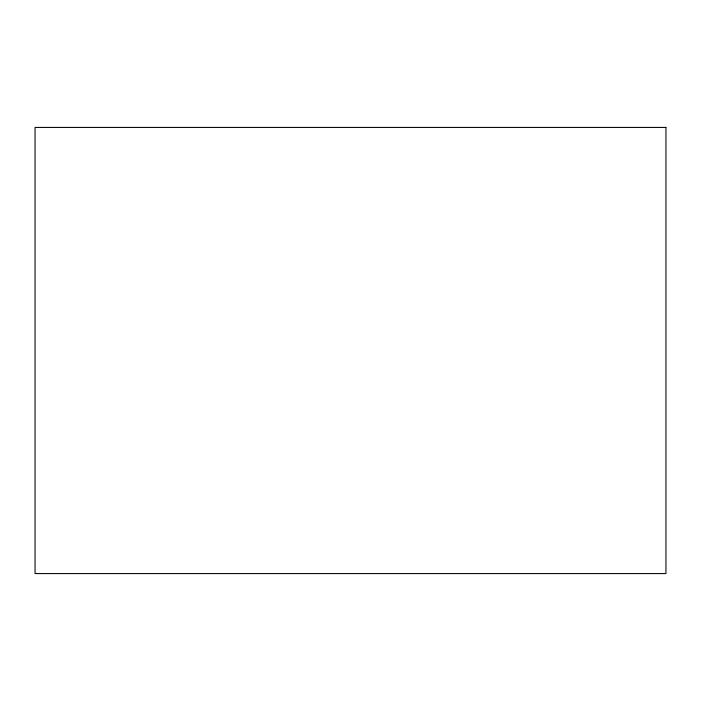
<?xml version="1.0" encoding="UTF-8"?>
<svg xmlns="http://www.w3.org/2000/svg" width="701" height="701" viewBox="0 0 701 701"><rect width="100%" height="100%" fill="white"/><g stroke="black" fill="none" stroke-linecap="round" stroke-linejoin="round"><path stroke-width="1.05" d="M665.95 127.433L35.05 127.433L35.05 573.567L665.95 573.567L665.95 127.433"/></g></svg>
